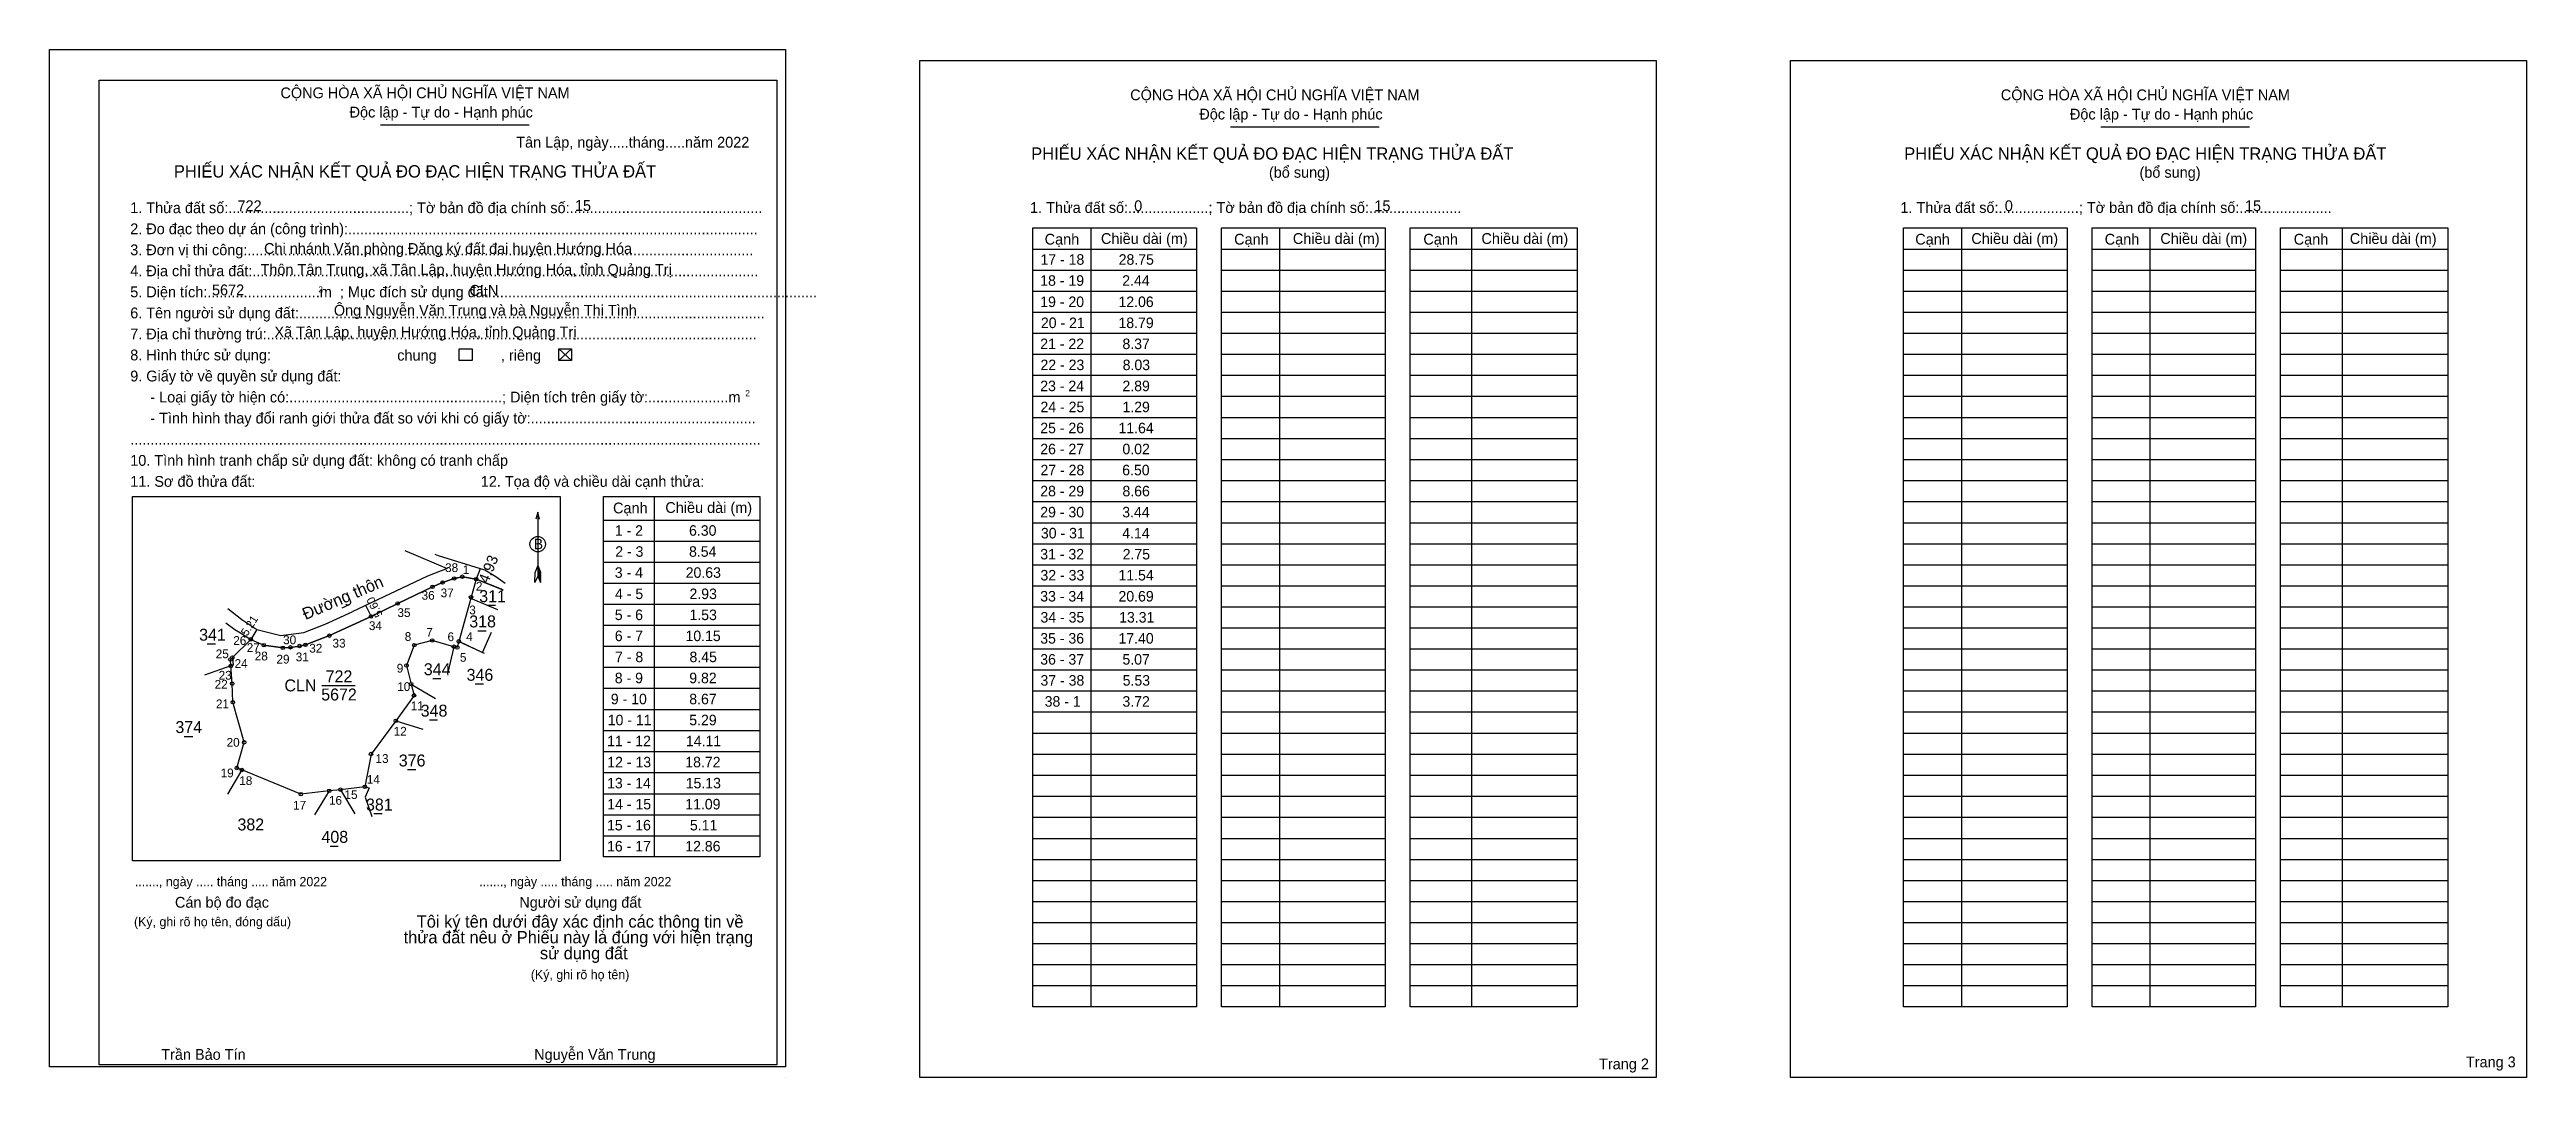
# Model space of a CAD drawing. Extents: x 547778 to 548896, y 1836268 to 1836733.
import ezdxf

# ---------------------------------------------------------------- set-up
doc = ezdxf.new("R2010")
doc.units = 0
for name, color, linetype in [('Level 1', 7, 'Continuous'), ('Level 10', 7, 'Continuous'), ('Level 11', 7, 'Continuous'), ('Level 13', 7, 'Continuous'), ('Level 2', 7, 'Continuous'), ('Level 23', 7, 'Continuous'), ('Level 27', 7, 'Continuous'), ('Level 3', 7, 'Continuous'), ('Level 31', 7, 'Continuous'), ('Level 36', 7, 'Continuous'), ('Level 39', 7, 'Continuous'), ('Level 4', 7, 'Continuous'), ('Level 48', 7, 'Continuous'), ('Level 49', 7, 'Continuous'), ('Level 50', 7, 'Continuous'), ('Level 52', 7, 'Continuous'), ('Level 6', 7, 'Continuous'), ('Level 63', 7, 'Continuous'), ('Level 9', 7, 'Continuous')]:
    doc.layers.add(name, color=color, linetype=linetype)

msp = doc.modelspace()

# ---------------------------------------------------------------- linework, layer by layer
at = {"layer": 'Level 1'}
for p, q in [((547778.4, 1836727.7), (547778.4, 1836727.7)), ((548171.2, 1836727.7), (548171.2, 1836727.7)), ((547927.7, 1836698.6), (547994.9, 1836698.6)), ((548311.3, 1836697.7), (548378.4, 1836697.7)), ((548704.1, 1836697.7), (548771.3, 1836697.7)), ((548248.4, 1836652), (548248.4, 1836300.3)), ((548333.5, 1836652), (548333.5, 1836300.3)), ((548420.1, 1836652), (548420.1, 1836300.3)), ((548641.2, 1836652), (548641.2, 1836300.3)), ((548726.3, 1836652), (548726.3, 1836300.3)), ((548813, 1836652), (548813, 1836300.3)), ((548222.2, 1836642.5), (548296, 1836642.5)), ((548307.3, 1836642.5), (548381.1, 1836642.5)), ((548392.4, 1836642.5), (548467.8, 1836642.5)), ((548615.1, 1836642.5), (548688.9, 1836642.5)), ((548700.2, 1836642.5), (548774, 1836642.5)), ((548785.3, 1836642.5), (548860.7, 1836642.5)), ((548222.2, 1836633), (548296, 1836633)), ((548307.3, 1836633), (548381.1, 1836633)), ((548392.4, 1836633), (548467.8, 1836633)), ((548615.1, 1836633), (548688.9, 1836633)), ((548700.2, 1836633), (548774, 1836633)), ((548785.3, 1836633), (548860.7, 1836633)), ((548222.2, 1836623.5), (548296, 1836623.5)), ((548222.2, 1836614), (548296, 1836614)), ((548307.3, 1836623.5), (548381.1, 1836623.5)), ((548307.3, 1836614), (548381.1, 1836614)), ((548392.4, 1836623.5), (548467.8, 1836623.5)), ((548392.4, 1836614), (548467.8, 1836614)), ((548615.1, 1836623.5), (548688.9, 1836623.5)), ((548615.1, 1836614), (548688.9, 1836614)), ((548700.2, 1836623.5), (548774, 1836623.5)), ((548700.2, 1836614), (548774, 1836614)), ((548785.3, 1836623.5), (548860.7, 1836623.5)), ((548785.3, 1836614), (548860.7, 1836614)), ((548222.2, 1836604.5), (548296, 1836604.5)), ((548307.3, 1836604.5), (548381.1, 1836604.5)), ((548392.4, 1836604.5), (548467.8, 1836604.5)), ((548615.1, 1836604.5), (548688.9, 1836604.5)), ((548700.2, 1836604.5), (548774, 1836604.5)), ((548785.3, 1836604.5), (548860.7, 1836604.5)), ((548008.2, 1836597.4), (548013.9, 1836592.1)), ((548008.2, 1836592.1), (548013.9, 1836597.4)), ((548222.2, 1836595), (548296, 1836595)), ((548307.3, 1836595), (548381.1, 1836595)), ((548392.4, 1836595), (548467.8, 1836595)), ((548615.1, 1836595), (548688.9, 1836595)), ((548700.2, 1836595), (548774, 1836595)), ((548785.3, 1836595), (548860.7, 1836595)), ((548222.2, 1836585.5), (548296, 1836585.5)), ((548307.3, 1836585.5), (548381.1, 1836585.5)), ((548392.4, 1836585.5), (548467.8, 1836585.5)), ((548615.1, 1836585.5), (548688.9, 1836585.5)), ((548700.2, 1836585.5), (548774, 1836585.5)), ((548785.3, 1836585.5), (548860.7, 1836585.5)), ((548222.2, 1836576), (548296, 1836576)), ((548307.3, 1836576), (548381.1, 1836576)), ((548392.4, 1836576), (548467.8, 1836576)), ((548615.1, 1836576), (548688.9, 1836576)), ((548700.2, 1836576), (548774, 1836576)), ((548785.3, 1836576), (548860.7, 1836576)), ((548222.2, 1836566.4), (548296, 1836566.4)), ((548307.3, 1836566.4), (548381.1, 1836566.4)), ((548392.4, 1836566.4), (548467.8, 1836566.4)), ((548615.1, 1836566.4), (548688.9, 1836566.4)), ((548700.2, 1836566.4), (548774, 1836566.4)), ((548785.3, 1836566.4), (548860.7, 1836566.4)), ((548222.2, 1836556.9), (548296, 1836556.9)), ((548222.2, 1836547.4), (548296, 1836547.4)), ((548307.3, 1836556.9), (548381.1, 1836556.9)), ((548307.3, 1836547.4), (548381.1, 1836547.4)), ((548392.4, 1836556.9), (548467.8, 1836556.9)), ((548392.4, 1836547.4), (548467.8, 1836547.4)), ((548615.1, 1836556.9), (548688.9, 1836556.9)), ((548615.1, 1836547.4), (548688.9, 1836547.4)), ((548700.2, 1836556.9), (548774, 1836556.9)), ((548700.2, 1836547.4), (548774, 1836547.4)), ((548785.3, 1836556.9), (548860.7, 1836556.9)), ((548785.3, 1836547.4), (548860.7, 1836547.4)), ((548222.2, 1836537.9), (548296, 1836537.9)), ((548307.3, 1836537.9), (548381.1, 1836537.9)), ((548392.4, 1836537.9), (548467.8, 1836537.9)), ((548615.1, 1836537.9), (548688.9, 1836537.9)), ((548700.2, 1836537.9), (548774, 1836537.9)), ((548785.3, 1836537.9), (548860.7, 1836537.9)), ((547815.8, 1836530.7), (547815.8, 1836530.7)), ((548051.2, 1836530.7), (548051.2, 1836368)), ((548222.2, 1836528.4), (548296, 1836528.4)), ((548307.3, 1836528.4), (548381.1, 1836528.4)), ((548392.4, 1836528.4), (548467.8, 1836528.4)), ((548615.1, 1836528.4), (548688.9, 1836528.4)), ((548700.2, 1836528.4), (548774, 1836528.4)), ((548785.3, 1836528.4), (548860.7, 1836528.4)), ((547998.7, 1836523.6), (547998.7, 1836494.8)), ((548028.4, 1836520.1), (548098.9, 1836520.1)), ((548222.2, 1836518.9), (548296, 1836518.9)), ((548307.3, 1836518.9), (548381.1, 1836518.9)), ((548392.4, 1836518.9), (548467.8, 1836518.9)), ((548615.1, 1836518.9), (548688.9, 1836518.9)), ((548700.2, 1836518.9), (548774, 1836518.9)), ((548785.3, 1836518.9), (548860.7, 1836518.9)), ((548028.4, 1836510.6), (548098.9, 1836510.6)), ((548222.2, 1836509.4), (548296, 1836509.4)), ((548307.3, 1836509.4), (548381.1, 1836509.4)), ((548392.4, 1836509.4), (548467.8, 1836509.4)), ((548615.1, 1836509.4), (548688.9, 1836509.4)), ((548700.2, 1836509.4), (548774, 1836509.4)), ((548785.3, 1836509.4), (548860.7, 1836509.4)), ((547997.4, 1836491.9), (547997.5, 1836496.6)), ((547998.7, 1836494.8), (547997.4, 1836491.9)), ((547998.7, 1836499.6), (547997.5, 1836496.6)), ((547998.7, 1836499.6), (547999.9, 1836496.6)), ((547998.7, 1836499.1), (547999.9, 1836496.2)), ((547998.7, 1836498.7), (547999.9, 1836495.8)), ((547998.7, 1836498.3), (547999.9, 1836495.4)), ((547998.7, 1836497.9), (547999.9, 1836494.9)), ((547998.7, 1836497.5), (547999.9, 1836494.5)), ((547998.7, 1836497.1), (547999.9, 1836494.1)), ((547998.7, 1836496.7), (547999.9, 1836493.6)), ((547998.7, 1836496.2), (547999.9, 1836493.2)), ((547998.7, 1836495.8), (547999.9, 1836492.8)), ((547998.7, 1836495.4), (548000, 1836492.4)), ((547998.7, 1836494.8), (548000, 1836491.9)), ((548000, 1836491.9), (547999.9, 1836496.6)), ((548028.4, 1836501.1), (548098.9, 1836501.1)), ((548028.4, 1836491.6), (548098.9, 1836491.6)), ((548222.2, 1836499.9), (548296, 1836499.9)), ((548222.2, 1836490.4), (548296, 1836490.4)), ((548307.3, 1836499.9), (548381.1, 1836499.9)), ((548307.3, 1836490.4), (548381.1, 1836490.4)), ((548392.4, 1836499.9), (548467.8, 1836499.9)), ((548392.4, 1836490.4), (548467.8, 1836490.4)), ((548615.1, 1836499.9), (548688.9, 1836499.9)), ((548615.1, 1836490.4), (548688.9, 1836490.4)), ((548700.2, 1836499.9), (548774, 1836499.9)), ((548700.2, 1836490.4), (548774, 1836490.4)), ((548785.3, 1836499.9), (548860.7, 1836499.9)), ((548785.3, 1836490.4), (548860.7, 1836490.4)), ((548028.4, 1836482.1), (548098.9, 1836482.1)), ((548222.2, 1836480.9), (548296, 1836480.9)), ((548307.3, 1836480.9), (548381.1, 1836480.9)), ((548392.4, 1836480.9), (548467.8, 1836480.9)), ((548615.1, 1836480.9), (548688.9, 1836480.9)), ((548700.2, 1836480.9), (548774, 1836480.9)), ((548785.3, 1836480.9), (548860.7, 1836480.9)), ((548028.4, 1836472.6), (548098.9, 1836472.6)), ((548222.2, 1836471.4), (548296, 1836471.4)), ((548307.3, 1836471.4), (548381.1, 1836471.4)), ((548392.4, 1836471.4), (548467.8, 1836471.4)), ((548615.1, 1836471.4), (548688.9, 1836471.4)), ((548700.2, 1836471.4), (548774, 1836471.4)), ((548785.3, 1836471.4), (548860.7, 1836471.4)), ((548028.4, 1836463.1), (548098.9, 1836463.1)), ((548222.2, 1836461.9), (548296, 1836461.9)), ((548307.3, 1836461.9), (548381.1, 1836461.9)), ((548392.4, 1836461.9), (548467.8, 1836461.9)), ((548615.1, 1836461.9), (548688.9, 1836461.9)), ((548700.2, 1836461.9), (548774, 1836461.9)), ((548785.3, 1836461.9), (548860.7, 1836461.9)), ((548028.4, 1836453.6), (548098.9, 1836453.6)), ((548222.2, 1836452.4), (548296, 1836452.4)), ((548307.3, 1836452.4), (548381.1, 1836452.4)), ((548392.4, 1836452.4), (548467.8, 1836452.4)), ((548615.1, 1836452.4), (548688.9, 1836452.4)), ((548700.2, 1836452.4), (548774, 1836452.4)), ((548785.3, 1836452.4), (548860.7, 1836452.4)), ((548028.4, 1836444.1), (548098.9, 1836444.1)), ((548028.4, 1836434.5), (548098.9, 1836434.5)), ((548222.2, 1836442.9), (548296, 1836442.9)), ((548307.3, 1836442.9), (548381.1, 1836442.9)), ((548392.4, 1836442.9), (548467.8, 1836442.9)), ((548615.1, 1836442.9), (548688.9, 1836442.9)), ((548700.2, 1836442.9), (548774, 1836442.9)), ((548785.3, 1836442.9), (548860.7, 1836442.9)), ((548028.4, 1836425), (548098.9, 1836425)), ((548222.2, 1836433.4), (548296, 1836433.4)), ((548222.2, 1836423.9), (548296, 1836423.9)), ((548307.3, 1836433.4), (548381.1, 1836433.4)), ((548307.3, 1836423.9), (548381.1, 1836423.9)), ((548392.4, 1836433.4), (548467.8, 1836433.4)), ((548392.4, 1836423.9), (548467.8, 1836423.9)), ((548615.1, 1836433.4), (548688.9, 1836433.4)), ((548615.1, 1836423.9), (548688.9, 1836423.9)), ((548700.2, 1836433.4), (548774, 1836433.4)), ((548700.2, 1836423.9), (548774, 1836423.9)), ((548785.3, 1836433.4), (548860.7, 1836433.4)), ((548785.3, 1836423.9), (548860.7, 1836423.9)), ((548028.4, 1836415.5), (548098.9, 1836415.5)), ((548222.2, 1836414.4), (548296, 1836414.4)), ((548307.3, 1836414.4), (548381.1, 1836414.4)), ((548392.4, 1836414.4), (548467.8, 1836414.4)), ((548615.1, 1836414.4), (548688.9, 1836414.4)), ((548700.2, 1836414.4), (548774, 1836414.4)), ((548785.3, 1836414.4), (548860.7, 1836414.4)), ((548028.4, 1836406), (548098.9, 1836406)), ((548222.2, 1836404.9), (548296, 1836404.9)), ((548307.3, 1836404.9), (548381.1, 1836404.9)), ((548392.4, 1836404.9), (548467.8, 1836404.9)), ((548615.1, 1836404.9), (548688.9, 1836404.9)), ((548700.2, 1836404.9), (548774, 1836404.9)), ((548785.3, 1836404.9), (548860.7, 1836404.9)), ((548028.4, 1836396.5), (548098.9, 1836396.5)), ((548222.2, 1836395.4), (548296, 1836395.4)), ((548307.3, 1836395.4), (548381.1, 1836395.4)), ((548392.4, 1836395.4), (548467.8, 1836395.4)), ((548615.1, 1836395.4), (548688.9, 1836395.4)), ((548700.2, 1836395.4), (548774, 1836395.4)), ((548785.3, 1836395.4), (548860.7, 1836395.4)), ((548028.4, 1836387), (548098.9, 1836387)), ((548222.2, 1836385.9), (548296, 1836385.9)), ((548307.3, 1836385.9), (548381.1, 1836385.9)), ((548392.4, 1836385.9), (548467.8, 1836385.9)), ((548615.1, 1836385.9), (548688.9, 1836385.9)), ((548700.2, 1836385.9), (548774, 1836385.9)), ((548785.3, 1836385.9), (548860.7, 1836385.9)), ((548028.4, 1836377.5), (548098.9, 1836377.5)), ((548222.2, 1836376.3), (548296, 1836376.3)), ((548307.3, 1836376.3), (548381.1, 1836376.3)), ((548392.4, 1836376.3), (548467.8, 1836376.3)), ((548615.1, 1836376.3), (548688.9, 1836376.3)), ((548700.2, 1836376.3), (548774, 1836376.3)), ((548785.3, 1836376.3), (548860.7, 1836376.3)), ((548008.9, 1836366.2), (548008.9, 1836366.2)), ((548222.2, 1836366.8), (548296, 1836366.8)), ((548222.2, 1836357.3), (548296, 1836357.3)), ((548307.3, 1836366.8), (548381.1, 1836366.8)), ((548307.3, 1836357.3), (548381.1, 1836357.3)), ((548392.4, 1836366.8), (548467.8, 1836366.8)), ((548392.4, 1836357.3), (548467.8, 1836357.3)), ((548615.1, 1836366.8), (548688.9, 1836366.8)), ((548615.1, 1836357.3), (548688.9, 1836357.3)), ((548700.2, 1836366.8), (548774, 1836366.8)), ((548700.2, 1836357.3), (548774, 1836357.3)), ((548785.3, 1836366.8), (548860.7, 1836366.8)), ((548785.3, 1836357.3), (548860.7, 1836357.3)), ((548222.2, 1836347.8), (548296, 1836347.8)), ((548307.3, 1836347.8), (548381.1, 1836347.8)), ((548392.4, 1836347.8), (548467.8, 1836347.8)), ((548615.1, 1836347.8), (548688.9, 1836347.8)), ((548700.2, 1836347.8), (548774, 1836347.8)), ((548785.3, 1836347.8), (548860.7, 1836347.8)), ((548222.2, 1836338.3), (548296, 1836338.3)), ((548307.3, 1836338.3), (548381.1, 1836338.3)), ((548392.4, 1836338.3), (548467.8, 1836338.3)), ((548615.1, 1836338.3), (548688.9, 1836338.3)), ((548700.2, 1836338.3), (548774, 1836338.3)), ((548785.3, 1836338.3), (548860.7, 1836338.3)), ((548222.2, 1836328.8), (548296, 1836328.8)), ((548307.3, 1836328.8), (548381.1, 1836328.8)), ((548392.4, 1836328.8), (548467.8, 1836328.8)), ((548615.1, 1836328.8), (548688.9, 1836328.8)), ((548700.2, 1836328.8), (548774, 1836328.8)), ((548785.3, 1836328.8), (548860.7, 1836328.8)), ((548222.2, 1836319.3), (548296, 1836319.3)), ((548307.3, 1836319.3), (548381.1, 1836319.3)), ((548392.4, 1836319.3), (548467.8, 1836319.3)), ((548615.1, 1836319.3), (548688.9, 1836319.3)), ((548700.2, 1836319.3), (548774, 1836319.3)), ((548785.3, 1836319.3), (548860.7, 1836319.3)), ((548222.2, 1836309.8), (548296, 1836309.8)), ((548307.3, 1836309.8), (548381.1, 1836309.8)), ((548392.4, 1836309.8), (548467.8, 1836309.8)), ((548615.1, 1836309.8), (548688.9, 1836309.8)), ((548700.2, 1836309.8), (548774, 1836309.8)), ((548785.3, 1836309.8), (548860.7, 1836309.8)), ((548110.5, 1836268.3), (548110.5, 1836268.3)), ((548503.4, 1836268.3), (548503.4, 1836268.3))]:
    msp.add_line(p, q, dxfattribs=at)
for points in [[(548222.2, 1836652), (548296, 1836652), (548296, 1836300.3), (548222.2, 1836300.3)], [(548307.3, 1836652), (548381.1, 1836652), (548381.1, 1836300.3), (548307.3, 1836300.3)], [(548392.4, 1836652), (548467.8, 1836652), (548467.8, 1836300.3), (548392.4, 1836300.3)], [(548615.1, 1836652), (548688.9, 1836652), (548688.9, 1836300.3), (548615.1, 1836300.3)], [(548700.2, 1836652), (548774, 1836652), (548774, 1836300.3), (548700.2, 1836300.3)], [(548785.3, 1836652), (548860.7, 1836652), (548860.7, 1836300.3), (548785.3, 1836300.3)], [(547815.8, 1836530.7), (548008.9, 1836530.7), (548008.9, 1836366.2), (547815.8, 1836366.2)], [(548028.4, 1836530.7), (548098.9, 1836530.7), (548098.9, 1836368), (548028.4, 1836368)]]:
    msp.add_lwpolyline(points, close=True, dxfattribs=at)
msp.add_lwpolyline([(547999.5, 1836520.5), (547998.7, 1836523.6), (547997.9, 1836520.5)], dxfattribs=at)
msp.add_circle((547998.7, 1836509.2), 3.51, dxfattribs=at)
at = {"layer": 'Level 10'}
for p, q in [((547938.7, 1836506.4), (547957.8, 1836498.2)), ((547949, 1836494.7), (547914.9, 1836478.7)), ((547957.8, 1836498.2), (547949, 1836494.7)), ((547972.7, 1836498), (547970.9, 1836493.4)), ((547858.9, 1836480.1), (547865.1, 1836475.1)), ((547921, 1836481.6), (547923.5, 1836476.5)), ((547865.1, 1836475.1), (547871.9, 1836470.6)), ((547871.9, 1836470.6), (547869.2, 1836466.2)), ((547871.9, 1836470.6), (547882.8, 1836467.9)), ((547882.8, 1836467.9), (547893.2, 1836469.3)), ((547893.2, 1836469.3), (547902.8, 1836473)), ((547902.8, 1836473), (547914.9, 1836478.7))]:
    msp.add_line(p, q, dxfattribs=at)
msp.add_lwpolyline([(547951.1, 1836465.7), (547943, 1836463.6), (547939.5, 1836454.4), (547941.6, 1836446), (547942.9, 1836440.9), (547934.7, 1836429.4), (547923.5, 1836414.4), (547920.7, 1836399.6), (547909.7, 1836398.3), (547904.6, 1836397.8), (547891.8, 1836396.3), (547865.2, 1836407.2), (547862.9, 1836408.1), (547866.2, 1836419.7), (547861.1, 1836437.8), (547860.8, 1836446.2), (547860.2, 1836454.2), (547860, 1836457.1), (547860.9, 1836458), (547869.2, 1836466.2), (547869.2, 1836466.2), (547875.1, 1836463.6), (547883.7, 1836462.4), (547887.1, 1836462.6), (547891.2, 1836463.2), (547893.9, 1836463.7), (547904.7, 1836467.9), (547923.5, 1836476.5), (547935.5, 1836482.4), (547951.2, 1836489.9), (547955.8, 1836491.9), (547961, 1836493.7), (547964.7, 1836494.5), (547970.9, 1836493.4), (547968.6, 1836485.2), (547963.1, 1836465.3), (547962.4, 1836462.5), (547960.9, 1836462.9)], close=True, dxfattribs=at)
at = {"layer": 'Level 11'}
for centre in [(547951.2, 1836489.9), (547955.8, 1836491.9), (547961, 1836493.7), (547964.7, 1836494.5), (547970.9, 1836493.4), (547935.5, 1836482.4), (547968.6, 1836485.2), (547904.7, 1836467.9), (547923.5, 1836476.5), (547860, 1836457.1), (547860.9, 1836458), (547869.2, 1836466.2), (547869.2, 1836466.2), (547875.1, 1836463.6), (547883.7, 1836462.4), (547887.1, 1836462.6), (547891.2, 1836463.2), (547893.9, 1836463.7), (547943, 1836463.6), (547951.1, 1836465.7), (547951.1, 1836465.7), (547960.9, 1836462.9), (547962.4, 1836462.5), (547963.1, 1836465.3), (547860.2, 1836454.2), (547860.8, 1836446.2), (547939.5, 1836454.4), (547941.6, 1836446), (547861.1, 1836437.8), (547942.9, 1836440.9), (547934.7, 1836429.4), (547866.2, 1836419.7), (547923.5, 1836414.4), (547862.9, 1836408.1), (547865.2, 1836407.2), (547891.8, 1836396.3), (547904.6, 1836397.8), (547909.7, 1836398.3), (547920.7, 1836399.6)]:
    msp.add_circle(centre, 0.792, dxfattribs=at)
at = {"layer": 'Level 2'}
for points in [[(547778.4, 1836732.6), (548110.5, 1836732.6), (548110.5, 1836273.2), (547778.4, 1836273.2)], [(548171.2, 1836727.7), (548503.4, 1836727.7), (548503.4, 1836268.3), (548171.2, 1836268.3)], [(548564.1, 1836727.7), (548896.2, 1836727.7), (548896.2, 1836268.3), (548564.1, 1836268.3)]]:
    msp.add_lwpolyline(points, close=True, dxfattribs=at)
at = {"layer": 'Level 23'}
msp.add_line((547858, 1836473.7), (547862, 1836470.7), dxfattribs=at)
for points in [[(547984, 1836491.4), (547979.8, 1836494.5), (547974.8, 1836497.4), (547954, 1836503.9), (547952.4, 1836504.6)], [(547964.7, 1836494.5), (547961, 1836493.7), (547955.8, 1836491.9), (547951.2, 1836489.9), (547935.5, 1836482.4), (547923.5, 1836476.5), (547904.7, 1836467.9), (547893.9, 1836463.7), (547891.2, 1836463.2), (547887.1, 1836462.6), (547883.7, 1836462.4), (547875.1, 1836463.6)], [(547983.1, 1836488.2), (547982.3, 1836488.8), (547970.9, 1836493.4), (547964.7, 1836494.5)], [(547862, 1836470.7), (547864.6, 1836469.1), (547869.2, 1836466.2), (547869.2, 1836466.2), (547875.1, 1836463.6)]]:
    msp.add_lwpolyline(points, dxfattribs=at)
at = {"layer": 'Level 27'}
for p, q in [((547970.9, 1836493.4), (547982.6, 1836488.7)), ((547960.9, 1836462.9), (547958, 1836450.6)), ((547963.1, 1836465.3), (547974.6, 1836459.9)), ((547860.2, 1836454.2), (547848.3, 1836450)), ((547941.6, 1836446), (547952.5, 1836439.5)), ((547934.7, 1836429.4), (547946.9, 1836425.7)), ((547865.2, 1836407.2), (547858.7, 1836396.3)), ((547904.6, 1836397.8), (547897.9, 1836387)), ((547909.7, 1836398.3), (547916.1, 1836387.4))]:
    msp.add_line(p, q, dxfattribs=at)
at = {"layer": 'Level 3'}
msp.add_lwpolyline([(547800.8, 1836718.8), (548106.6, 1836718.8), (548106.6, 1836274.1), (547800.8, 1836274.1)], close=True, dxfattribs=at)
at = {"layer": 'Level 31'}
msp.add_line((547963.7, 1836465.1), (547973.8, 1836460.2), dxfattribs=at)
at = {"layer": 'Level 39'}
for p, q in [((547980.7, 1836479.5), (547968.5, 1836484.6)), ((547973.8, 1836460.2), (547977.9, 1836469.5))]:
    msp.add_line(p, q, dxfattribs=at)
at = {"layer": 'Level 4'}
msp.add_lwpolyline([(547920.7, 1836399.6), (547922.7, 1836399.2), (547920.9, 1836394.9), (547923.8, 1836386.2)], dxfattribs=at)
at = {"layer": 'Level 49'}
msp.add_line((547968, 1836484.8), (547968.6, 1836485.2), dxfattribs=at)
for points in [[(547860.9, 1836458), (547861.3, 1836454.6)], [(547860.2, 1836454.2), (547861.3, 1836454.6)]]:
    msp.add_lwpolyline(points, dxfattribs=at)
at = {"layer": 'Level 50'}
for points in [[(547963.3, 1836597.4), (547969.1, 1836597.4), (547969.1, 1836592.1), (547963.3, 1836592.1)], [(548008.2, 1836597.4), (548013.9, 1836597.4), (548013.9, 1836592.1), (548008.2, 1836592.1)]]:
    msp.add_lwpolyline(points, close=True, dxfattribs=at)
at = {"layer": 'Level 9'}
for p, q in [((547910.4, 1836480.4), (547913.8, 1836481.9)), ((547975.9, 1836481.6), (547979.6, 1836481.6)), ((547971.7, 1836470.1), (547975.4, 1836470.1)), ((547849.6, 1836464.2), (547853.3, 1836464.2)), ((547951.3, 1836448.6), (547955, 1836448.6)), ((547970.5, 1836446.1), (547974.2, 1836446.1)), ((547901.3, 1836445.4), (547916.3, 1836445.4)), ((547949.8, 1836429.8), (547953.5, 1836429.8)), ((547839.2, 1836422.4), (547843, 1836422.4)), ((547940, 1836407.4), (547943.7, 1836407.4)), ((547924.8, 1836387.5), (547928.5, 1836387.5)), ((547905, 1836372.8), (547908.7, 1836372.8))]:
    msp.add_line(p, q, dxfattribs=at)

# ---------------------------------------------------------------- texts
at = {"layer": 'Level 1'}
for s, height, p in [('CỘNG HÒA XÃ HỘI CHỦ NGHĨA VIỆT NAM', 4.879, (547882.6, 1836710.6)), ('CỘNG HÒA XÃ HỘI CHỦ NGHĨA VIỆT NAM', 4.879, (548266.1, 1836709.7)), ('CỘNG HÒA XÃ HỘI CHỦ NGHĨA VIỆT NAM', 4.879, (548659, 1836709.7)), ('Độc lập - Tự do - Hạnh phúc', 4.879, (547913.8, 1836701.9)), ('Độc lập - Tự do - Hạnh phúc', 4.879, (548297.3, 1836701)), ('Độc lập - Tự do - Hạnh phúc', 4.879, (548690.2, 1836701)), ('Tân Lập, ngày.....tháng.....năm 2022', 4.879, (547989, 1836688.3)), ('PHIẾU XÁC NHẬN KẾT QUẢ ĐO ĐẠC HIỆN TRẠNG THỬA ĐẤT', 5.576, (547834.5, 1836674.8)), ('PHIẾU XÁC NHẬN KẾT QUẢ ĐO ĐẠC HIỆN TRẠNG THỬA ĐẤT', 5.576, (548221.4, 1836682.8)), ('(bổ sung)', 4.88, (548328.7, 1836674.7)), ('PHIẾU XÁC NHẬN KẾT QUẢ ĐO ĐẠC HIỆN TRẠNG THỬA ĐẤT', 5.576, (548615.4, 1836682.8)), ('(bổ sung)', 4.88, (548721.6, 1836674.7)), ('1. Thửa đất số:.............................................; Tờ bản đồ địa chính số:................................................', 4.8789, (547814.8, 1836658.7)), ('1. Thửa đất số:....................; Tờ bản đồ địa chính số:.......................', 4.879, (548220.9, 1836658.8)), ('1. Thửa đất số:....................; Tờ bản đồ địa chính số:.......................', 4.879, (548613.7, 1836658.8)), ('2. Đo đạc theo dự án (công trình):......................................................................................................', 4.8789, (547814.8, 1836649.2)), ('Cạnh', 4.88, (548227.5, 1836644.5)), ('Chiều dài (m)', 4.879, (548252.9, 1836644.8)), ('Cạnh', 4.88, (548313, 1836644.5)), ('Chiều dài (m)', 4.879, (548339.5, 1836644.8)), ('Cạnh', 4.88, (548398.4, 1836644.5)), ('Chiều dài (m)', 4.879, (548424.6, 1836644.8)), ('Cạnh', 4.88, (548620.4, 1836644.5)), ('Chiều dài (m)', 4.879, (548645.7, 1836644.8)), ('Cạnh', 4.88, (548705.9, 1836644.5)), ('Chiều dài (m)', 4.879, (548731, 1836644.8)), ('Cạnh', 4.88, (548791.2, 1836644.5)), ('Chiều dài (m)', 4.879, (548816.5, 1836644.8)), ('4. Địa chỉ thửa đất:..............................................................................................................................', 4.8789, (547814.8, 1836630.2)), ('3. Đơn vị thi công:..............................................................................................................................', 4.8789, (547814.8, 1836639.7)), ('Chi nhánh Văn phòng Đăng ký đất đai huyện Hướng Hóa', 4.879, (547875.2, 1836640.3)), ('5. Diện tích:............................m  ; Mục đích sử dụng đất:.................................................................................', 4.8789, (547814.8, 1836620.7)), ('2', 2.79, (547899.7, 1836622.9)), ('6. Tên người sử dụng đất:....................................................................................................................', 4.8789, (547814.8, 1836611.2)), ('7. Địa chỉ thường trú:..........................................................................................................................', 4.8789, (547814.8, 1836601.7)), ('chung                , riêng', 4.879, (547935.3, 1836592.1)), ('9. Giấy tờ về quyền sử dụng đất:', 4.879, (547814.8, 1836582.7)), ('     - Loại giấy tờ hiện có:.....................................................; Diện tích trên giấy tờ:....................m', 4.8789, (547814.8, 1836573.2)), ('     - Tình hình thay đổi ranh giới thửa đất so với khi có giấy tờ:........................................................', 4.8789, (547814.8, 1836563.7)), ('2', 2.79, (548092.4, 1836576)), ('10. Tình hình tranh chấp sử dụng đất: không có tranh chấp', 4.879, (547814.8, 1836544.6)), ('.............................................................................................................................................................', 4.8789, (547814.8, 1836554.2)), ('11. Sơ đồ thửa đất:', 4.879, (547814.8, 1836535.1)), ('12. Tọa độ và chiều dài cạnh thửa:', 4.879, (547973, 1836535.1)), ('Cạnh', 4.88, (548032.7, 1836523.1)), ('Chiều dài (m)', 4.879, (548056.3, 1836523.3)), ('B', 4.75, (547996.9, 1836506.9)), ('......., ngày ..... tháng ..... năm 2022', 4.182, (547816.9, 1836354.7)), ('......., ngày ..... tháng ..... năm 2022', 4.182, (547972.3, 1836354.7)), ('Cán bộ đo đạc', 4.879, (547835, 1836345)), ('Người sử dụng đất', 4.879, (547990.4, 1836345)), ('(Ký, ghi rõ họ tên, đóng dấu)', 4.182, (547816.5, 1836336.6)), ('thửa đất nêu ở Phiếu này là đúng với hiện trạng', 5.544, (547938.2, 1836328.9)), ('Tôi ký tên dưới đây xác định các thông tin về', 5.544, (547944.1, 1836336)), ('sử dụng đất', 5.544, (547999.7, 1836321.7)), ('(Ký, ghi rõ họ tên)', 4.182, (547995.6, 1836312.7)), ('Trần Bảo Tín', 4.879, (547828.8, 1836276.3)), ('Nguyễn Văn Trung', 4.879, (547997.1, 1836276.3)), ('Trang 3', 4.88, (548868.9, 1836272.9)), ('Trang 2', 4.88, (548477.7, 1836272))]:
    msp.add_text(s, height=height, dxfattribs=at).set_placement(p)
at = {"layer": 'Level 10'}
for s, height, rotation, p in [('4.93', 4.91, 68.0089, (547976.3, 1836491.1)), ('5.60', 3.68, 117.1939, (547928.9, 1836477.3)), ('5.21', 3.68, 57.7308, (547867.6, 1836467.4))]:
    msp.add_text(s, height=height, rotation=rotation, dxfattribs=at).set_placement(p)
at = {"layer": 'Level 13'}
for s, p in [('CLN', (547884.4, 1836442.7)), ('722', (547903, 1836446.8)), ('5672', (547901, 1836438.6))]:
    msp.add_text(s, height=5.4, dxfattribs=at).set_placement(p)
at = {"layer": 'Level 36'}
msp.add_text('Đường thôn', height=5.4, rotation=23.255, dxfattribs=at).set_placement((547893.9, 1836474.9))
for s, p in [('311', (547972.3, 1836483)), ('341', (547845.9, 1836465.6)), ('318', (547967.8, 1836471.6)), ('344', (547947.3, 1836450)), ('346', (547966.6, 1836447.5)), ('348', (547945.9, 1836431.3)), ('374', (547835.2, 1836423.9)), ('376', (547936, 1836408.8)), ('381', (547921.2, 1836388.9)), ('382', (547863.2, 1836379.9)), ('408', (547901.1, 1836374.3))]:
    msp.add_text(s, height=5.4, dxfattribs=at).set_placement(p)
at = {"layer": 'Level 48'}
msp.add_text('8. Hình thức sử dụng:', height=4.879, dxfattribs=at).set_placement((547814.8, 1836592.2))
at = {"layer": 'Level 52'}
for s, p in [('17 - 18', (548225.6, 1836635.4)), ('28.75', (548260.9, 1836635.4)), ('18 - 19', (548225.5, 1836625.9)), ('2.44', (548262.5, 1836625.9)), ('19 - 20', (548225.5, 1836616.3)), ('12.06', (548260.8, 1836616.3)), ('21 - 22', (548225.5, 1836597.3)), ('20 - 21', (548225.8, 1836606.8)), ('18.79', (548260.8, 1836606.8)), ('8.37', (548262.6, 1836597.3)), ('22 - 23', (548225.6, 1836587.8)), ('8.03', (548262.7, 1836587.8)), ('23 - 24', (548225.5, 1836578.3)), ('2.89', (548262.6, 1836578.3)), ('24 - 25', (548225.6, 1836568.8)), ('1.29', (548262.6, 1836568.8)), ('25 - 26', (548225.5, 1836559.3)), ('11.64', (548260.8, 1836559.3)), ('26 - 27', (548225.5, 1836549.8)), ('0.02', (548262.6, 1836549.8)), ('28 - 29', (548225.5, 1836530.8)), ('27 - 28', (548225.6, 1836540.3)), ('8.66', (548262.6, 1836530.8)), ('6.50', (548262.5, 1836540.3)), ('29 - 30', (548225.5, 1836521.3)), ('3.44', (548262.5, 1836521.3)), ('1 - 2', (548033.5, 1836513)), ('6.30', (548067, 1836513)), ('30 - 31', (548225.8, 1836511.8)), ('4.14', (548262.5, 1836511.8)), ('2 - 3', (548033.7, 1836503.5)), ('8.54', (548067, 1836503.5)), ('31 - 32', (548225.5, 1836502.3)), ('2.75', (548262.7, 1836502.3)), ('3 - 4', (548033.5, 1836494)), ('20.63', (548065.5, 1836494)), ('32 - 33', (548225.6, 1836492.8)), ('11.54', (548260.8, 1836492.8)), ('4 - 5', (548033.6, 1836484.4)), ('5 - 6', (548033.5, 1836474.9)), ('2.93', (548067.2, 1836484.4)), ('1.53', (548067.2, 1836474.9)), ('33 - 34', (548225.5, 1836483.3)), ('20.69', (548260.8, 1836483.3)), ('6 - 7', (548033.5, 1836465.4)), ('10.15', (548065.4, 1836465.4)), ('35 - 36', (548225.5, 1836464.3)), ('34 - 35', (548225.6, 1836473.8)), ('17.40', (548260.8, 1836464.3)), ('13.31', (548261.1, 1836473.8)), ('7 - 8', (548033.6, 1836455.9)), ('8.45', (548067.2, 1836455.9)), ('36 - 37', (548225.5, 1836454.8)), ('5.07', (548262.6, 1836454.8)), ('8 - 9', (548033.5, 1836446.4)), ('9.82', (548067.1, 1836446.4)), ('37 - 38', (548225.6, 1836445.3)), ('5.53', (548262.7, 1836445.3)), ('9 - 10', (548031.7, 1836436.9)), ('8.67', (548067.1, 1836436.9)), ('38 - 1', (548227.5, 1836435.8)), ('3.72', (548262.6, 1836435.8)), ('10 - 11', (548030.3, 1836427.4)), ('5.29', (548067.1, 1836427.4)), ('11 - 12', (548030, 1836417.9)), ('12 - 13', (548030.1, 1836408.4)), ('18.72', (548065.3, 1836408.4)), ('14.11', (548065.6, 1836417.9)), ('13 - 14', (548030, 1836398.9)), ('15.13', (548065.5, 1836398.9)), ('14 - 15', (548030.1, 1836389.4)), ('11.09', (548065.3, 1836389.4)), ('15 - 16', (548030, 1836379.9)), ('5.11', (548067.4, 1836379.9)), ('16 - 17', (548030, 1836370.4)), ('12.86', (548065.3, 1836370.4))]:
    msp.add_text(s, height=4.75, dxfattribs=at).set_placement(p)
at = {"layer": 'Level 6'}
for s, height, p in [('722', 4.88, (547863.2, 1836659.6)), ('15', 4.88, (548015.5, 1836659.7)), ('0', 4.88, (548267.9, 1836659.6)), ('15', 4.88, (548376.3, 1836659.6)), ('0', 4.88, (548660.8, 1836659.6)), ('15', 4.88, (548769.2, 1836659.6)), ('Thôn Tân Trung, xã Tân Lập, huyện Hướng Hóa, tỉnh Quảng Trị', 4.879, (547873.6, 1836630.8)), ('5672', 4.88, (547851.7, 1836621.6)), ('CLN', 4.88, (547967.9, 1836621.4)), ('Ông Nguyễn Văn Trung và bà Nguyễn Thị Tình', 4.879, (547906.7, 1836612.4)), ('Xã Tân Lập, huyện Hướng Hóa, tỉnh Quảng Trị', 4.879, (547879.9, 1836602.6))]:
    msp.add_text(s, height=height, dxfattribs=at).set_placement(p)
at = {"layer": 'Level 63'}
for p in [(547944.4, 1836486.6), (547944.4, 1836486.6), (547922.4, 1836476), (547922.4, 1836476)]:
    msp.add_text('D', height=0.0159, dxfattribs=at).set_placement(p)
at = {"layer": 'Level 9'}
for s, p in [('38', (547956.9, 1836496.6)), ('1', (547964.9, 1836495.7)), ('2', (547970.8, 1836488.2)), ('35', (547935.4, 1836476.3)), ('36', (547946.3, 1836484.1)), ('37', (547954.9, 1836485.2)), ('3', (547967.8, 1836477.5)), ('30', (547883.8, 1836464)), ('34', (547922.5, 1836470.4)), ('8', (547938.7, 1836465.5)), ('7', (547948.4, 1836467.4)), ('6', (547958, 1836465.4)), ('4', (547966.4, 1836465.4)), ('25', (547853.4, 1836457.7)), ('26', (547861.3, 1836463.7)), ('24', (547861.9, 1836453.3)), ('27', (547867.4, 1836460.5)), ('28', (547871, 1836456.7)), ('29', (547880.8, 1836455.3)), ('31', (547889.5, 1836456.3)), ('32', (547895.6, 1836460.2)), ('33', (547906.1, 1836462.5)), ('5', (547963.6, 1836456.1)), ('22', (547852.9, 1836443.9)), ('23', (547854.7, 1836448)), ('9', (547935.1, 1836451.2)), ('10', (547935.3, 1836442.9)), ('21', (547853.5, 1836435.1)), ('11', (547941.4, 1836434.2)), ('12', (547933.7, 1836422.7)), ('20', (547858.3, 1836417.7)), ('13', (547925.5, 1836410.4)), ('19', (547855.6, 1836403.9)), ('18', (547864, 1836400.4)), ('14', (547921.6, 1836401)), ('17', (547888.3, 1836389.3)), ('16', (547904.5, 1836391.5)), ('15', (547911.5, 1836394.1))]:
    msp.add_text(s, height=3.96, dxfattribs=at).set_placement(p)

doc.saveas('drawing.dxf')
